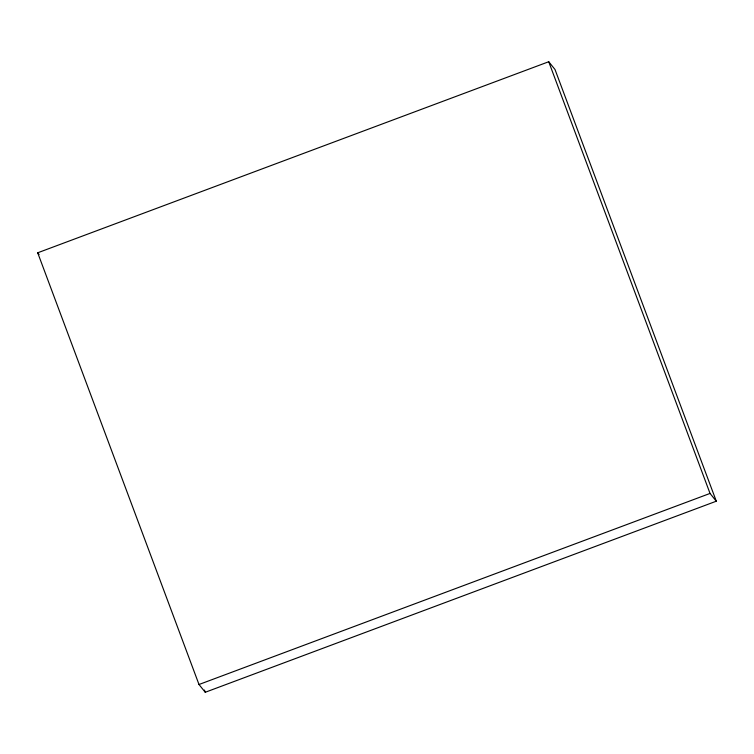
<?xml version="1.0" encoding="UTF-8"?>
<svg xmlns="http://www.w3.org/2000/svg" width="754" height="754" viewBox="0 0 754 754"><rect width="100%" height="100%" fill="white"/><g stroke="black" fill="none" stroke-linecap="round" stroke-linejoin="round"><path stroke-width="1.13" d="M37.7 252.797L548.733 61.734L555.001 69.491L716.3 501.203L205.267 692.266L198.999 684.509L37.7 252.797L39.095 254.522M198.999 684.509L710.032 493.436L716.3 501.203M548.733 61.734L710.032 493.436M204.438 690.061L205.267 692.266"/></g></svg>
